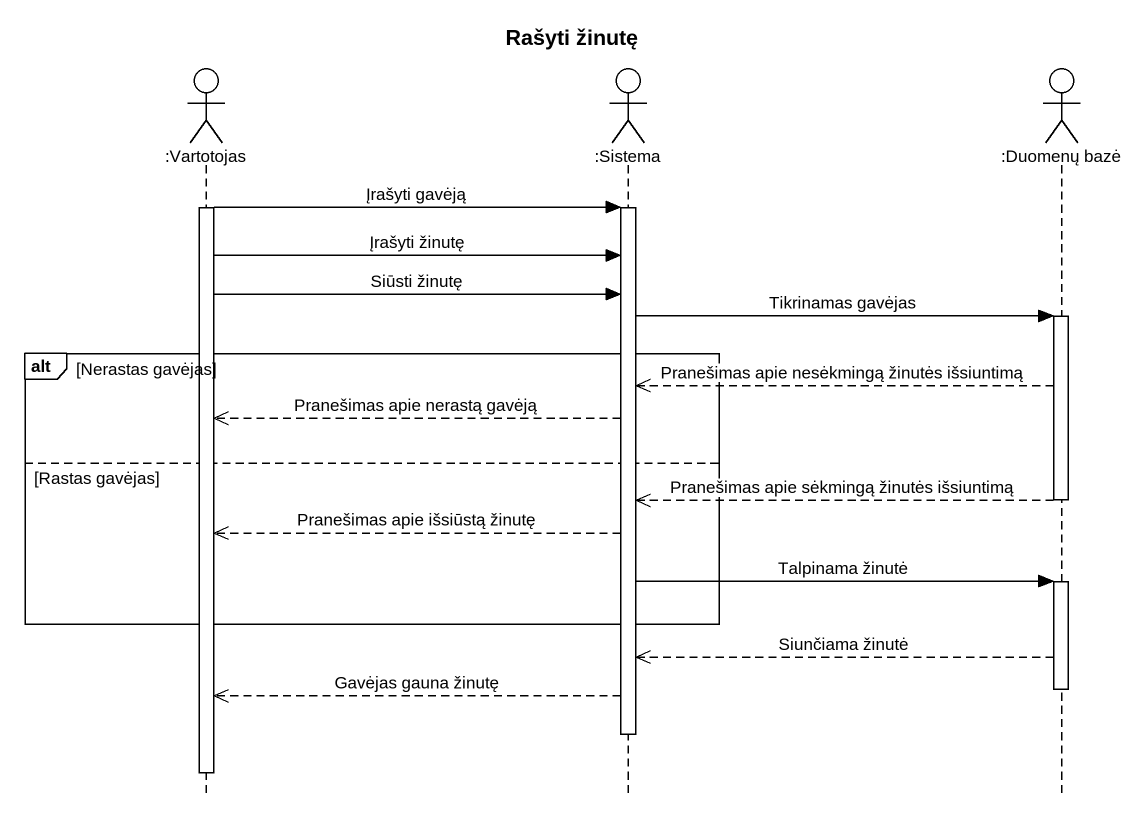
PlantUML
@startuml
title Rašyti žinutę
hide footbox
actor ":Vartotojas" as Vartotojas
actor ":Sistema" as Sistema
actor ":Duomenų bazė" as Duomenų_bazė

activate Vartotojas
Vartotojas -> Sistema : Įrašyti gavėją
activate Sistema
Vartotojas -> Sistema : Įrašyti žinutę
Vartotojas -> Sistema : Siūsti žinutę
Sistema -> Duomenų_bazė : Tikrinamas gavėjas
activate Duomenų_bazė
alt Nerastas gavėjas
  Duomenų_bazė -->> Sistema : Pranešimas apie nesėkmingą žinutės išsiuntimą
  Sistema -->> Vartotojas : Pranešimas apie nerastą gavėją
else Rastas gavėjas
  Duomenų_bazė -->> Sistema : Pranešimas apie sėkmingą žinutės išsiuntimą
  deactivate Duomenų_bazė
  Sistema -->> Vartotojas : Pranešimas apie išsiūstą žinutę
  Sistema -> Duomenų_bazė : Talpinama žinutė
  activate Duomenų_bazė
end
Duomenų_bazė -->> Sistema : Siunčiama žinutė
deactivate Duomenų_bazė
Sistema -->> Vartotojas : Gavėjas gauna žinutę
deactivate Sistema
deactivate Vartotojas
@enduml
